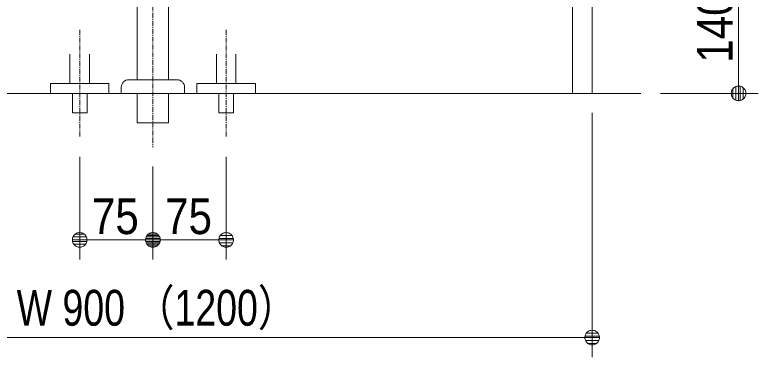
# Model space of a CAD drawing. Units: millimetres, scale not verified. Extents: x -6062 to 6062, y -3045 to 3045.
# Drawn here: x -5009 to -4248, y -2290 to -1940 of the extents above; entities that cross this region are included whole.
import ezdxf
from ezdxf.enums import TextEntityAlignment as Align

# ---------------------------------------------------------------- set-up
doc = ezdxf.new("R2010")
doc.units = ezdxf.units.MM
doc.header["$LTSCALE"] = 20
doc.linetypes.add('CHAIN1', pattern=[8, 5, -1, 1, -1])
for name, color, linetype, lineweight in [('0-2_0', 7, 'Continuous', 9), ('0-3_2寸法-1', 7, 'Continuous', 9), ('0-6_5ボウル・キャビネト', 7, 'Continuous', 9), ('0-7_4給排水', 7, 'Continuous', 9)]:
    doc.layers.add(name, color=color, linetype=linetype, lineweight=lineweight)
doc.styles.add('ＭＳ Ｐゴシック', font='')
doc.styles.get('ＭＳ Ｐゴシック').set_extended_font_data('MS PGothic')

# ---------------------------------------------------------------- blocks, each defined once
blk = doc.blocks.new('_Dot')
at = {"layer": '0-2_0'}
for p, q in [((-10, 0), (-20, 0)), ((9.78, 2), (-9.78, 2)), ((7.99, 6), (-7.99, 6)), ((9.16, -3.98), (-9.16, -3.98)), ((6, -7.98), (-6, -7.98))]:
    blk.add_line(p, q, dxfattribs=at)
for points in [[(10, 0), (9.92, 1.25), (9.69, 2.49), (9.3, 3.68), (8.76, 4.82), (8.09, 5.88), (7.29, 6.85), (6.37, 7.71), (5.36, 8.44), (4.26, 9.05), (3.09, 9.51), (1.87, 9.82), (0.63, 9.98), (-0.63, 9.98), (-1.87, 9.82), (-3.09, 9.51), (-4.26, 9.05), (-5.36, 8.44), (-6.37, 7.71), (-7.29, 6.85), (-8.09, 5.88), (-8.76, 4.82), (-9.3, 3.68), (-9.69, 2.49), (-9.92, 1.25), (-10, 0), (0, 0)], [(-10, 0), (-9.92, -1.25), (-9.69, -2.49), (-9.3, -3.68), (-8.76, -4.82), (-8.09, -5.88), (-7.29, -6.85), (-6.37, -7.71), (-5.36, -8.44), (-4.26, -9.05), (-3.09, -9.51), (-1.87, -9.82), (-0.63, -9.98), (0.63, -9.98), (1.87, -9.82), (3.09, -9.51), (4.26, -9.05), (5.36, -8.44), (6.37, -7.71), (7.29, -6.85), (8.09, -5.88), (8.76, -4.82), (9.3, -3.68), (9.69, -2.49), (9.92, -1.25), (10, 0), (0, 0)]]:
    blk.add_lwpolyline(points, close=True, dxfattribs=at)
blk = doc.blocks.new('グループ-11')
at = {"layer": '0-7_4給排水', "linetype": 'CHAIN1'}
blk.add_line((-61600, -19560), (-61600, -41500), dxfattribs=at)
at = {"layer": '0-7_4給排水'}
blk.add_line((-62250, -40306.7), (-62250, -40280), dxfattribs=at)
for points in [[(-61280, -30740), (-61280, -40120), (-61920, -40120), (-61920, -32614.7)], [(-62090, -40120), (-62087.5, -40120), (-61112.5, -40120), (-61110, -40120)], [(-60950, -40280), (-60950, -40306.7), (-60950, -40400), (-62250, -40400), (-62250, -40306.7)]]:
    blk.add_lwpolyline(points, dxfattribs=at)
blk.add_lwpolyline([(-61920, -40400), (-61280, -40400), (-61280, -41000), (-61920, -41000)], close=True, dxfattribs=at)
for centre, start, end in [((-62090, -40280), 90, 180), ((-61110, -40280), 0, 90)]:
    blk.add_arc(centre, 160, start, end, dxfattribs=at)
blk = doc.blocks.new('グループ-29')
at = {"layer": '0-6_5ボウル・キャビネト'}
blk.add_line((-71600, -40400), (-51600, -40400), dxfattribs=at)
blk.add_lwpolyline([(-53000, -38600), (-52600, -38600), (-52600, -40400), (-53000, -40400)], close=True, dxfattribs=at)
blk = doc.blocks.new('グループ-39')
at = {"layer": '0-7_4給排水', "linetype": 'CHAIN1'}
for p, q in [((-63100, -39100), (-63100, -41300)), ((-60100, -39100), (-60100, -41300))]:
    blk.add_line(p, q, dxfattribs=at)
at = {"layer": '0-7_4給排水'}
for points in [[(-63300, -39600), (-63300, -40200), (-62900, -40200), (-62900, -39600)], [(-60300, -39600), (-60300, -40200), (-59900, -40200), (-59900, -39600)]]:
    blk.add_lwpolyline(points, dxfattribs=at)
for points in [[(-63700, -40200), (-62500, -40200), (-62500, -40400), (-63700, -40400)], [(-60700, -40200), (-59500, -40200), (-59500, -40400), (-60700, -40400)], [(-63250, -40400), (-62950, -40400), (-62950, -40800), (-63250, -40800)], [(-60250, -40400), (-59950, -40400), (-59950, -40800), (-60250, -40800)]]:
    blk.add_lwpolyline(points, close=True, dxfattribs=at)

msp = doc.modelspace()

# ---------------------------------------------------------------- linework, layer by layer
at = {"layer": '0-3_2寸法-1'}
for p, q in [((-4267.5, -1895.01), (-4267.5, -2004.99)), ((-4347.5, -2020), (-4247.5, -2020)), ((-4417.5, -2040), (-4417.5, -2290)), ((-4942.5, -2085), (-4942.5, -2190)), ((-4792.5, -2085), (-4792.5, -2190)), ((-4867.5, -2095), (-4867.5, -2190)), ((-4867.5, -2095), (-4867.5, -2190)), ((-4927.49, -2170), (-4882.51, -2170)), ((-4807.51, -2170), (-4852.49, -2170)), ((-4432.51, -2270), (-5302.49, -2270))]:
    msp.add_line(p, q, dxfattribs=at)

# ---------------------------------------------------------------- block references
at = {"layer": '0-3_2寸法-1', "xscale": 0.7503418, "yscale": 0.7503418}
for p, rotation in [((-4267.5, -2020), 270), ((-4942.5, -2170), 180), ((-4867.5, -2170), 180)]:
    msp.add_blockref('_Dot', p, dxfattribs=dict(at, rotation=rotation))
for p in [(-4867.5, -2170), (-4792.5, -2170), (-4417.5, -2270)]:
    msp.add_blockref('_Dot', p, dxfattribs=at)
at = {"layer": '0-6_5ボウル・キャビネト', "xscale": 0.05, "yscale": 0.05}
msp.add_blockref('グループ-29', (-1787.5, 0), dxfattribs=at)
at = {"layer": '0-7_4給排水', "xscale": 0.05, "yscale": 0.05}
for name in ['グループ-11', 'グループ-39']:
    msp.add_blockref(name, (-1787.5, 0), dxfattribs=at)

# ---------------------------------------------------------------- texts
at = {"layer": '0-3_2寸法-1', "style": 'ＭＳ Ｐゴシック', "width": 0.9}
msp.add_text('140', height=36.66, rotation=90, dxfattribs=at).set_placement((-4262.54, -1988.61), align=Align.BOTTOM_LEFT)
at = {"layer": '0-3_2寸法-1', "style": 'ＭＳ Ｐゴシック'}
for s, height, width, p in [('75', 36.66, 0.9, (-4929.98, -2175.06)), ('75', 36.66, 0.9, (-4854.98, -2175.06)), ('W 900 （1200）', 36.69, 0.8, (-5007.07, -2268.81))]:
    msp.add_text(s, height=height, dxfattribs=dict(at, width=width)).set_placement(p, align=Align.BOTTOM_LEFT)

doc.saveas('drawing.dxf')
